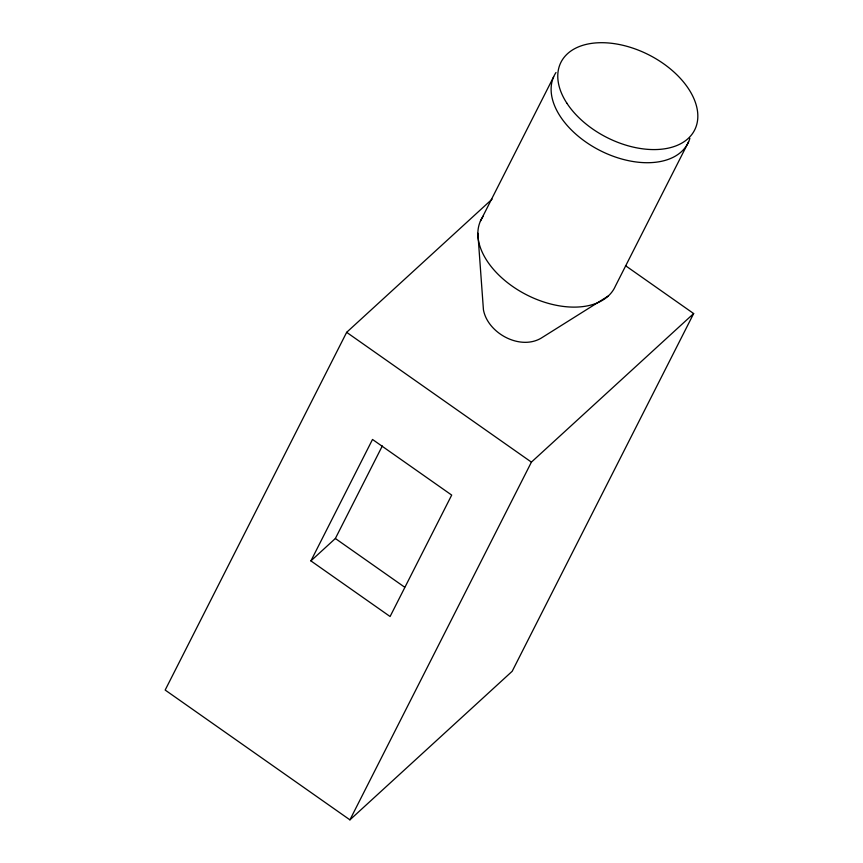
<?xml version="1.0" encoding="UTF-8"?>
<svg xmlns="http://www.w3.org/2000/svg" width="863" height="863" viewBox="0 0 863 863"><rect width="100%" height="100%" fill="white"/><g stroke="black" fill="none" stroke-linecap="round" stroke-linejoin="round"><path stroke-width="1.29" d="M492.083 199.17L346.656 332.331L165.167 690.055L349.925 819.85L512.18 671.285L693.658 313.56L625.481 265.664M480.411 221.165L553.668 76.764M310.907 560.896L372.514 439.461L451.694 495.092L390.087 616.516L310.907 560.896L335.362 538.501L382.331 445.934M688.62 141.78L615.362 286.182A74.93 46.332 26.9 0 1 524.769 293.873A74.93 46.332 26.9 0 1 483.431 215.901M349.925 819.85L531.414 462.126L693.658 313.56M608.21 296.052L541.079 338.199C519.936 350.605 487.789 333.269 483.442 309.849L477.854 233.247M346.656 332.331L531.414 462.126M335.362 538.501L404.639 587.174M689.882 138.36A74.93 46.332 26.9 0 1 601.522 151.262A74.93 46.332 26.9 0 1 555.988 72.514M566.84 103.15A74.93 46.332 26.9 0 0 688.135 138.522A74.93 46.332 26.9 0 0 628.437 46.753A74.93 46.332 26.9 0 0 566.84 103.15"/></g></svg>
